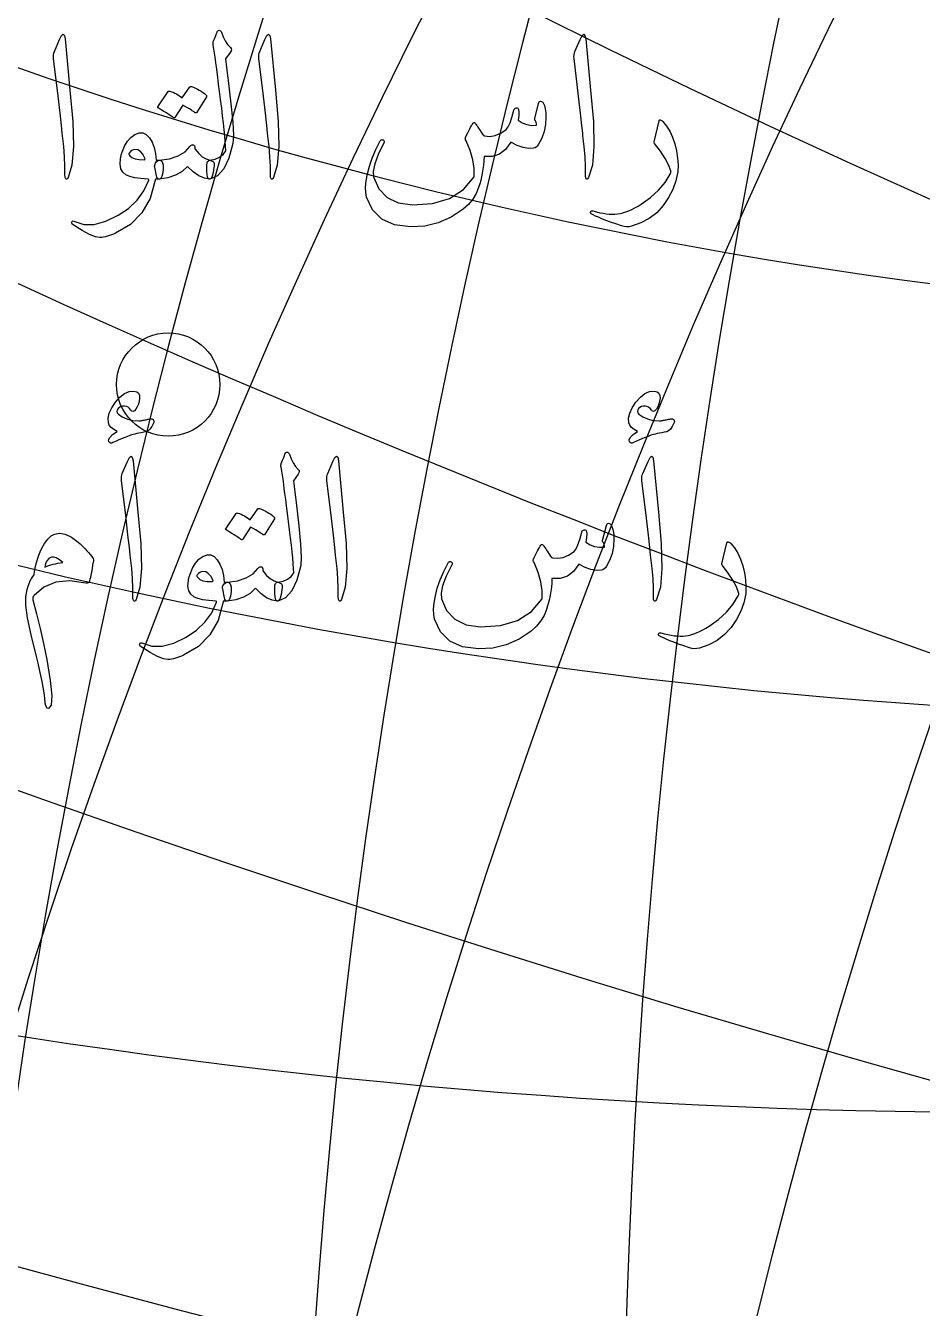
# Model space of a CAD drawing. Header units: millimetres. Extents: x -92 to 92, y -92 to 120.
# Drawn here: x -61.78 to -49.83, y 22.86 to 39.94 of the extents above; entities that cross this region are included whole.
import ezdxf

# ---------------------------------------------------------------- set-up
doc = ezdxf.new("R2010")
doc.units = ezdxf.units.MM
for name, color, linetype in [('ENGRAVE', 7, 'Continuous'), ('ENGRAVE_FINE', 8, 'Continuous'), ('TEXT', 5, 'Continuous')]:
    doc.layers.add(name, color=color, linetype=linetype)

msp = doc.modelspace()

# ---------------------------------------------------------------- linework, layer by layer
at = {"layer": 'ENGRAVE'}
for centre, radius in [((0, 0), 92.5), ((0, 0), 90.23375), ((0, 0), 86.025), ((0, 0), 86.025), ((-59.87897639389235, 35.16164094396201), 0.6882)]:
    msp.add_circle(centre, radius, dxfattribs=at)
for centre, radius, start, end in [((15.168528515445656, 0), 87.35207428747118, 99.99999983752946, 260.00000016247054), ((31.310539402750127, 0), 91.5458928772404, 109.99999992129074, 250.00000007870926), ((-4.817300315426914e-15, 133.83114220566696), 102.5206028029169, 229.99999997596137, 310.0000000240386), ((-5.626093109739206e-15, 172.0499999999998), 148.99967072111247, 239.99999998346016, 300.00000001653984), ((1.746591513949201e-14, 251.52027352402982), 236.35174500858412, 249.99999998957287, 290.00000001042713)]:
    msp.add_arc(centre, radius, start, end, dxfattribs=at)
at = {"layer": 'ENGRAVE_FINE'}
for centre, radius, start, end in [((7.52621227981759, 0), 86.35360152466644, 94.99999967255303, 265.00000032744697), ((23.05032927888738, 0), 89.05963341977744, 104.99999989308458, 255.00000010691542), ((40.114116292783706, 0), 94.91808547874831, 114.99999993856432, 245.00000006143568), ((-42.01551294562116, 96.24601345049645), 60.23535347449034, 238.5833332924201, 348.5833333742469), ((-44.928324499197046, 102.91846560708598), 72.18354577202545, 243.5833332991922, 343.5833333674748), ((-48.67312015238095, 111.49676508595176), 86.02500000000009, 248.58333330468554, 338.583333361981), ((6.897616614894488, 3.0111054971236766), 86.35360152466643, 118.58333300588606, 288.58333366078045), ((13.901640084243802, 6.068662150098621), 87.35207428747135, 123.5833331708634, 283.5833334958031), ((21.12514612950774, 9.22203236125717), 89.0596334197774, 128.58333322641806, 278.5833334402489), ((28.695456462856022, 12.526797518899356), 91.54589287724042, 133.58333325462377, 273.58333341204275), ((36.76375110690086, 16.04895418713696), 94.9180854787483, 138.5833332718978, 268.58333339476917), ((45.518363738590764, 19.870718093751716), 99.33311381407516, 143.58333328371396, 263.583333382953), ((-53.54349213115652, 122.65345113152831), 102.5206028029168, 253.58333330929486, 333.58333335737166), ((-60.00437106553624, 137.45355226620094), 122.85643227999017, 258.5833333132739, 328.5833333533931), ((-68.83418664251228, 157.68023734527983), 148.99967072111264, 263.58333331679364, 323.5833333498733), ((-81.43778070426366, 186.55161361913161), 184.48120783683498, 268.5833333199746, 318.5833333466919), ((-4.689336718587448e-15, 121.65772170314547), 86.02499999999996, 224.99999997135205, 315.00000002864795), ((-100.62884889351231, 230.51308588444456), 236.35174500858386, 273.58333332290636, 313.58333334376016), ((-132.97743721920946, 304.6148270943921), 321.0496707211132, 278.5833333256571, 308.5833333410094), ((0, 149.98001059330494), 122.85643227999037, 234.9999999799404, 305.0000000200596), ((-198.20014113404963, 454.0221482995396), 487.872018532613, 283.5833333282819, 303.5833333383846), ((-394.89185951755303, 904.5889139044538), 983.2702493450466, 288.58333333082714, 298.5833333358398), ((3.220694911988998e-15, 203.55249119069376), 184.48120783683484, 244.99999998664111, 295.0000000133589), ((394.89185951755076, -904.5889139044488), 983.2702493450412, 108.58333333082714, 118.58333333583982)]:
    msp.add_arc(centre, radius, start, end, dxfattribs=at)
at = {"layer": 'TEXT'}
for points in [[(-61.3266, 39.757), (-61.3001, 39.8083), (-61.2787, 39.8263), (-61.2626, 39.8111), (-61.2517, 39.7625), (-61.1879, 39.0826), (-61.1499, 38.6654), (-61.1414, 38.332), (-61.1624, 38.0826), (-61.2128, 37.9171), (-61.222, 37.9036), (-61.2302, 37.8963), (-61.2373, 37.8953), (-61.2434, 37.9005), (-61.2482, 37.9086), (-61.2517, 37.9192), (-61.2538, 37.9322), (-61.2545, 37.9477), (-61.2545, 38.0679), (-61.26, 38.1953), (-61.2711, 38.3301), (-61.2878, 38.4721), (-61.2914, 38.5093), (-61.3023, 38.6095), (-61.3205, 38.7729), (-61.346, 38.9994), (-61.4071, 39.5017), (-61.4085, 39.5284), (-61.4071, 39.553), (-61.4029, 39.5756), (-61.396, 39.596)], [(-59.2787, 39.7292), (-59.2599, 39.7745), (-59.2454, 39.8104), (-59.2349, 39.8369), (-59.2287, 39.8541), (-59.2238, 39.865), (-59.2176, 39.8728), (-59.21, 39.8775), (-59.201, 39.8791), (-59.1907, 39.8773), (-59.1822, 39.8721), (-59.1755, 39.8635), (-59.1704, 39.8513), (-59.1474, 39.7918), (-59.1198, 39.7382), (-59.0877, 39.6905), (-59.0511, 39.6487), (-59.0409, 39.6354), (-59.0379, 39.6203), (-59.0423, 39.6035), (-59.0539, 39.5849), (-59.1149, 39.4989), (-59.1108, 39.4604), (-59.1066, 39.4226), (-59.1024, 39.3855), (-59.0983, 39.349), (-59.0941, 39.3133), (-59.09, 39.2783), (-59.0858, 39.2439), (-59.0816, 39.2103), (-59.0433, 38.8988), (-59.0199, 38.6553), (-59.0114, 38.4798), (-59.0178, 38.3722), (-59.0702, 38.1771), (-59.1385, 38.033), (-59.2228, 37.9399), (-59.3231, 37.8977), (-59.3258, 37.8977), (-59.3286, 37.8977), (-59.3314, 37.8977), (-59.3342, 37.8977), (-59.3506, 37.9133), (-59.3612, 37.9491), (-59.3659, 38.0049), (-59.3647, 38.0809), (-59.3621, 38.109), (-59.3543, 38.1294), (-59.3413, 38.1423), (-59.3231, 38.1475), (-59.2526, 38.1615), (-59.194, 38.187), (-59.1472, 38.224), (-59.1122, 38.2723), (-59.1145, 38.3304), (-59.1187, 38.3965), (-59.1249, 38.4706), (-59.133, 38.5526), (-59.1428, 38.6423), (-59.1541, 38.7392), (-59.167, 38.8435), (-59.1815, 38.955), (-59.1949, 39.0646), (-59.2072, 39.1631), (-59.2185, 39.2505), (-59.2287, 39.3268), (-59.2375, 39.3921), (-59.2447, 39.4462), (-59.25, 39.4892), (-59.2537, 39.5211), (-59.2814, 39.6793), (-59.2823, 39.6949), (-59.2821, 39.7084), (-59.2809, 39.7199), (-59.2787, 39.7292)], [(-58.5905, 39.757), (-58.5639, 39.8083), (-58.5426, 39.8263), (-58.5265, 39.8111), (-58.5155, 39.7625), (-58.4517, 39.0826), (-58.4137, 38.6654), (-58.4052, 38.332), (-58.4262, 38.0826), (-58.4767, 37.9171), (-58.4859, 37.9036), (-58.494, 37.8963), (-58.5011, 37.8953), (-58.5072, 37.9005), (-58.5121, 37.9086), (-58.5155, 37.9192), (-58.5176, 37.9322), (-58.5183, 37.9477), (-58.5183, 38.0679), (-58.5239, 38.1953), (-58.535, 38.3301), (-58.5516, 38.4721), (-58.5552, 38.5093), (-58.5662, 38.6095), (-58.5844, 38.7729), (-58.6099, 38.9994), (-58.6709, 39.5017), (-58.6723, 39.5284), (-58.6709, 39.553), (-58.6668, 39.5756), (-58.6598, 39.596)], [(-54.3919, 39.757), (-54.3653, 39.8083), (-54.344, 39.8263), (-54.3279, 39.8111), (-54.317, 39.7625), (-54.2531, 39.0826), (-54.2151, 38.6654), (-54.2066, 38.332), (-54.2276, 38.0826), (-54.2781, 37.9171), (-54.2873, 37.9036), (-54.2954, 37.8963), (-54.3026, 37.8953), (-54.3086, 37.9005), (-54.3135, 37.9086), (-54.317, 37.9192), (-54.319, 37.9322), (-54.3197, 37.9477), (-54.3197, 38.0679), (-54.3253, 38.1953), (-54.3364, 38.3301), (-54.353, 38.4721), (-54.3567, 38.5093), (-54.3676, 38.6095), (-54.3858, 38.7729), (-54.4113, 38.9994), (-54.4724, 39.5017), (-54.4737, 39.5284), (-54.4724, 39.553), (-54.4682, 39.5756), (-54.4613, 39.596)], [(-59.5922, 39.1243), (-59.5888, 39.1277), (-59.5839, 39.1298), (-59.5777, 39.1305), (-59.57, 39.1298), (-59.5427, 39.1196), (-59.5163, 39.1083), (-59.4907, 39.096), (-59.466, 39.0826), (-59.4419, 39.0681), (-59.4184, 39.0521), (-59.3955, 39.0348), (-59.373, 39.016), (-59.3687, 39.0103), (-59.3668, 39.0042), (-59.3673, 38.9978), (-59.3702, 38.9911), (-59.5034, 38.7802), (-59.5071, 38.7774), (-59.5124, 38.7774), (-59.5196, 38.7802), (-59.5284, 38.7857), (-59.5345, 38.7908), (-59.5444, 38.7979), (-59.5581, 38.8068), (-59.5756, 38.8176), (-59.5971, 38.8306), (-59.6228, 38.8457), (-59.6526, 38.8632), (-59.6866, 38.8828), (-59.792, 38.7191), (-59.7969, 38.7141), (-59.8031, 38.7129), (-59.8108, 38.7155), (-59.8198, 38.7219), (-59.8276, 38.7274), (-59.8399, 38.7358), (-59.8567, 38.7469), (-59.8781, 38.7607), (-59.9042, 38.7774), (-59.9356, 38.7968), (-59.9722, 38.819), (-60.014, 38.844), (-60.0184, 38.8482), (-60.0203, 38.8523), (-60.0198, 38.8565), (-60.0168, 38.8606), (-59.8808, 39.0632), (-59.8774, 39.0667), (-59.8725, 39.0688), (-59.8663, 39.0695), (-59.8586, 39.0688), (-59.8354, 39.0612), (-59.8128, 39.0525), (-59.791, 39.0425), (-59.7698, 39.0313), (-59.7494, 39.0191), (-59.7296, 39.006), (-59.7105, 38.992), (-59.6921, 38.9772)], [(-54.9469, 38.905), (-54.942, 38.9172), (-54.9358, 38.9259), (-54.9281, 38.9311), (-54.9191, 38.9328), (-54.9075, 38.9314), (-54.8976, 38.9272), (-54.8895, 38.9203), (-54.8831, 38.9106), (-54.8673, 38.8759), (-54.856, 38.8329), (-54.8492, 38.7816), (-54.847, 38.7219), (-54.853, 38.6244), (-54.8713, 38.5318), (-54.9016, 38.444), (-54.9441, 38.3611), (-54.9587, 38.3412), (-54.9746, 38.3258), (-54.992, 38.3148), (-55.0107, 38.3084), (-55.0785, 38.3041), (-55.1515, 38.316), (-55.2298, 38.3443), (-55.3132, 38.3889), (-55.3834, 38.2926), (-55.4665, 38.2286), (-55.5624, 38.1969), (-55.6712, 38.1974), (-55.6747, 38.1389), (-55.6798, 38.0826), (-55.6865, 38.0286), (-55.6947, 37.9768), (-55.7045, 37.9269), (-55.7159, 37.8786), (-55.7288, 37.8319), (-55.7433, 37.7867), (-55.7769, 37.7052), (-55.8224, 37.6299), (-55.8796, 37.5609), (-55.9487, 37.4981), (-56.1101, 37.3906), (-56.281, 37.315), (-56.4612, 37.2713), (-56.6507, 37.2595), (-56.8642, 37.2884), (-57.033, 37.3642), (-57.157, 37.4868), (-57.2363, 37.6563), (-57.247, 37.7173), (-57.2487, 37.7895), (-57.2415, 37.8727), (-57.2252, 37.9671), (-57.199, 38.0705), (-57.162, 38.178), (-57.1143, 38.2897), (-57.0559, 38.4055), (-57.0512, 38.4128), (-57.0455, 38.418), (-57.0387, 38.4212), (-57.0309, 38.4222), (-57.0231, 38.4215), (-57.0163, 38.4194), (-57.0106, 38.4159), (-57.0059, 38.4111), (-57.0028, 38.404), (-57.0018, 38.3965), (-57.0028, 38.3887), (-57.0059, 38.3806), (-57.0802, 38.2264), (-57.128, 38.0996), (-57.1495, 38.0002), (-57.1447, 37.9282), (-57.0746, 37.7695), (-56.9643, 37.6542), (-56.8138, 37.5822), (-56.623, 37.5536), (-56.3562, 37.5706), (-56.1304, 37.6383), (-55.9455, 37.7565), (-55.8016, 37.9255), (-55.8021, 38.0368), (-55.8203, 38.1544), (-55.8562, 38.2782), (-55.9098, 38.4083), (-55.9166, 38.4215), (-55.9202, 38.4333), (-55.9207, 38.4437), (-55.9181, 38.4527), (-55.9032, 38.4837), (-55.889, 38.5127), (-55.8755, 38.5399), (-55.8626, 38.5651), (-55.8505, 38.5881), (-55.839, 38.6085), (-55.8283, 38.6262), (-55.8182, 38.6414), (-55.8125, 38.6478), (-55.8064, 38.6504), (-55.8, 38.6492), (-55.7933, 38.6442), (-55.7898, 38.6404), (-55.7849, 38.6345), (-55.7787, 38.6265), (-55.7711, 38.6164), (-55.7624, 38.6043), (-55.753, 38.5901), (-55.743, 38.5738), (-55.7322, 38.5554), (-55.7103, 38.52), (-55.692, 38.4943), (-55.677, 38.4784), (-55.6656, 38.4721), (-55.5935, 38.4661), (-55.5213, 38.4784), (-55.4492, 38.5091), (-55.377, 38.5582), (-55.3508, 38.5908), (-55.325, 38.6442), (-55.2995, 38.7184), (-55.2743, 38.8135), (-55.2719, 38.8225), (-55.2674, 38.8301), (-55.2608, 38.8364), (-55.2521, 38.8412), (-55.244, 38.8443), (-55.2362, 38.8454), (-55.2287, 38.8443), (-55.2216, 38.8412), (-55.211, 38.8239), (-55.207, 38.7913), (-55.2096, 38.7434), (-55.2188, 38.6803), (-55.1628, 38.6459), (-55.103, 38.6234), (-55.0393, 38.6126), (-54.9719, 38.6137), (-54.9727, 38.634), (-54.9753, 38.6504), (-54.9797, 38.6631), (-54.9857, 38.6719), (-54.9927, 38.6803), (-54.9968, 38.6886), (-54.9982, 38.6969), (-54.9968, 38.7052)], [(-53.3402, 38.6719), (-53.3386, 38.677), (-53.3367, 38.681), (-53.3344, 38.6839), (-53.3318, 38.6858), (-53.324, 38.6865), (-53.3145, 38.683), (-53.3032, 38.6754), (-53.2902, 38.6636), (-53.2396, 38.6034), (-53.1959, 38.5339), (-53.1591, 38.455), (-53.1293, 38.3667), (-53.106, 38.2716), (-53.0918, 38.178), (-53.0866, 38.0857), (-53.0904, 37.9948), (-53.115, 37.8752), (-53.1556, 37.7604), (-53.2122, 37.6504), (-53.2847, 37.5453), (-53.3714, 37.4501), (-53.4706, 37.3725), (-53.5823, 37.3127), (-53.7065, 37.2706), (-53.7398, 37.2635), (-53.7731, 37.2615), (-53.8064, 37.2648), (-53.8397, 37.2733), (-53.9164, 37.3001), (-53.9857, 37.325), (-54.0475, 37.348), (-54.1019, 37.3691), (-54.1486, 37.3882), (-54.1876, 37.4055), (-54.2187, 37.4209), (-54.242, 37.4343), (-54.2469, 37.4385), (-54.2504, 37.4426), (-54.2524, 37.4468), (-54.2531, 37.4509), (-54.2526, 37.4563), (-54.251, 37.4613), (-54.2484, 37.466), (-54.2448, 37.4704), (-54.2401, 37.4737), (-54.2344, 37.4752), (-54.2276, 37.4751), (-54.2198, 37.4731), (-54.1723, 37.4604), (-54.1269, 37.4499), (-54.0835, 37.4417), (-54.0422, 37.4357), (-54.0027, 37.432), (-53.9645, 37.4305), (-53.9278, 37.4313), (-53.8924, 37.4343), (-53.8571, 37.4399), (-53.8206, 37.4485), (-53.7829, 37.46), (-53.7439, 37.4745), (-53.7038, 37.4921), (-53.6624, 37.513), (-53.6198, 37.5372), (-53.576, 37.5647), (-53.4531, 37.6532), (-53.3478, 37.7493), (-53.2602, 37.853), (-53.1903, 37.9643), (-53.1858, 37.9733), (-53.1834, 37.9837), (-53.183, 37.9955), (-53.1848, 38.0087), (-53.2139, 38.0866), (-53.2597, 38.1731), (-53.3221, 38.2684), (-53.4012, 38.3722), (-53.4047, 38.3788), (-53.4068, 38.3847), (-53.4074, 38.3899), (-53.4068, 38.3944)], [(-60.0557, 37.8672), (-60.1207, 37.6388), (-60.2298, 37.4475), (-60.3829, 37.2933), (-60.5801, 37.1762), (-60.6077, 37.1643), (-60.6349, 37.1537), (-60.6618, 37.1442), (-60.6884, 37.136), (-60.7144, 37.1291), (-60.7397, 37.1238), (-60.7643, 37.1201), (-60.7883, 37.1179), (-60.8479, 37.1264), (-60.927, 37.1575), (-61.0255, 37.2111), (-61.1435, 37.2872), (-61.1561, 37.2981), (-61.1636, 37.3087), (-61.1658, 37.319), (-61.1629, 37.3288), (-61.1563, 37.3365), (-61.1476, 37.3399), (-61.1369, 37.3392), (-61.124, 37.3344), (-61.0014, 37.2947), (-60.8639, 37.2948), (-60.7114, 37.3349), (-60.5441, 37.4149), (-60.4074, 37.5077), (-60.2943, 37.6167), (-60.2048, 37.7421), (-60.1389, 37.8838), (-60.1394, 37.8889), (-60.141, 37.8929), (-60.1436, 37.8958), (-60.1472, 37.8977), (-60.2428, 37.9033), (-60.3241, 37.9144), (-60.3913, 37.931), (-60.4442, 37.9532), (-60.4851, 37.9876), (-60.5108, 38.0351), (-60.5212, 38.0958), (-60.5163, 38.1697), (-60.5147, 38.1795), (-60.5128, 38.1894), (-60.5106, 38.1996), (-60.508, 38.2099), (-60.505, 38.2206), (-60.5017, 38.2318), (-60.4981, 38.2435), (-60.4941, 38.2557), (-60.4615, 38.335), (-60.422, 38.4007), (-60.3755, 38.4529), (-60.3221, 38.4916), (-60.2674, 38.5127), (-60.2173, 38.5124), (-60.1717, 38.4905), (-60.1306, 38.4472), (-60.0947, 38.3868), (-60.0674, 38.3167), (-60.0489, 38.237), (-60.039, 38.1475), (-60.0335, 38.1476), (-60.0282, 38.1478), (-60.0231, 38.1482), (-60.0182, 38.1489), (-60.0132, 38.1495), (-60.0081, 38.1499), (-60.0028, 38.1502), (-59.9974, 38.1502), (-59.9786, 38.1463), (-59.9641, 38.1343), (-59.9537, 38.1143), (-59.9474, 38.0864), (-59.9448, 38.0557), (-59.9453, 38.0247), (-59.949, 37.9933), (-59.9558, 37.9615), (-59.9646, 37.9336), (-59.9745, 37.9137), (-59.9854, 37.9017), (-59.9974, 37.8977), (-60.0501, 37.8977), (-60.0504, 37.8927), (-60.0515, 37.8859), (-60.0532, 37.8774), (-60.0557, 37.8672)], [(-60.1889, 38.178), (-60.218, 38.2288), (-60.2499, 38.2647), (-60.2846, 38.2857), (-60.3221, 38.2918), (-60.3444, 38.2859), (-60.3644, 38.2765), (-60.3819, 38.2637), (-60.397, 38.2474), (-60.4018, 38.2387), (-60.4025, 38.2293), (-60.3991, 38.2193), (-60.3914, 38.2085), (-60.3628, 38.1834), (-60.3214, 38.1662), (-60.2671, 38.157), (-60.2, 38.1558), (-60.193, 38.1572), (-60.1889, 38.1613), (-60.1875, 38.1683), (-60.1889, 38.178)], [(-59.3231, 38.1475), (-59.301, 38.1404), (-59.2849, 38.1329), (-59.2747, 38.1251), (-59.2703, 38.1169), (-59.2682, 38.1045), (-59.2676, 38.0892), (-59.2682, 38.0712), (-59.2703, 38.0503), (-59.2809, 37.9836), (-59.2932, 37.9359), (-59.3073, 37.9073), (-59.3231, 37.8977), (-59.398, 37.9083), (-59.4729, 37.94), (-59.5478, 37.9929), (-59.6228, 38.067), (-59.6942, 37.9992), (-59.7809, 37.9484), (-59.8829, 37.9145), (-60.0002, 37.8977), (-60.0128, 37.9003), (-60.023, 37.9081), (-60.0309, 37.9211), (-60.0362, 37.9393), (-60.0584, 38.0559), (-60.0609, 38.0689), (-60.0598, 38.0829), (-60.0553, 38.098), (-60.0473, 38.1142), (-60.0381, 38.1267), (-60.0272, 38.1364), (-60.0145, 38.1433), (-60.0002, 38.1475), (-59.86, 38.1683), (-59.7449, 38.2057), (-59.6547, 38.2599), (-59.5895, 38.3306), (-59.5818, 38.3403), (-59.5728, 38.3473), (-59.5624, 38.3514), (-59.5506, 38.3528), (-59.5397, 38.3513), (-59.5319, 38.3466), (-59.5272, 38.3388), (-59.5256, 38.3278), (-59.5253, 38.3174), (-59.5242, 38.3084), (-59.5225, 38.3008), (-59.5201, 38.2945), (-59.4734, 38.2385), (-59.425, 38.1953), (-59.3749, 38.165), (-59.3231, 38.1475)], [(-60.169, 34.5331), (-60.2051, 34.5263), (-60.2387, 34.5199), (-60.2696, 34.5139), (-60.298, 34.5081), (-60.3236, 34.5026), (-60.3462, 34.497), (-60.3659, 34.4915), (-60.3826, 34.4859), (-60.3996, 34.4796), (-60.4201, 34.4717), (-60.444, 34.4623), (-60.4714, 34.4512), (-60.5023, 34.4385), (-60.5367, 34.4238), (-60.5745, 34.4073), (-60.6157, 34.3888), (-60.6326, 34.3833), (-60.647, 34.3833), (-60.6589, 34.3888), (-60.6685, 34.3999), (-60.6742, 34.4271), (-60.6581, 34.4589), (-60.6201, 34.4951), (-60.5602, 34.5359), (-60.606, 34.5619), (-60.6407, 34.59), (-60.6643, 34.6202), (-60.6768, 34.6524), (-60.6792, 34.7133), (-60.6643, 34.7794), (-60.632, 34.8507), (-60.5824, 34.9272), (-60.5233, 34.9957), (-60.4624, 35.043), (-60.3998, 35.0692), (-60.3355, 35.0742), (-60.2996, 35.0652), (-60.2751, 35.0465), (-60.2621, 35.018), (-60.2605, 34.9799), (-60.2668, 34.9386), (-60.2772, 34.9008), (-60.2918, 34.8665), (-60.3105, 34.8356), (-60.3292, 34.8139), (-60.3466, 34.8044), (-60.3625, 34.807), (-60.3771, 34.8217), (-60.3937, 34.8437), (-60.4132, 34.8599), (-60.4354, 34.8701), (-60.4603, 34.8744), (-60.4865, 34.8744), (-60.5096, 34.8689), (-60.5295, 34.8578), (-60.5464, 34.8411), (-60.5587, 34.821), (-60.5623, 34.8023), (-60.5573, 34.7849), (-60.5436, 34.769), (-60.4923, 34.731), (-60.4298, 34.7031), (-60.3563, 34.6852), (-60.2716, 34.6774), (-60.2643, 34.6777), (-60.256, 34.6784), (-60.2469, 34.6797), (-60.237, 34.6816), (-60.2261, 34.6837), (-60.2144, 34.6861), (-60.2018, 34.6886), (-60.1884, 34.6913), (-60.1738, 34.694), (-60.1606, 34.6965), (-60.1488, 34.6988), (-60.1384, 34.701), (-60.1292, 34.7028), (-60.1211, 34.7041), (-60.114, 34.7049), (-60.1079, 34.7052), (-60.0965, 34.7039), (-60.0871, 34.7003), (-60.0798, 34.6942), (-60.0746, 34.6857), (-60.0713, 34.6776), (-60.0698, 34.6698), (-60.0699, 34.6623), (-60.0718, 34.6552), (-60.0987, 34.6049), (-60.1239, 34.5678), (-60.1473, 34.5439), (-60.169, 34.5331)], [(-53.2342, 34.5331), (-53.2704, 34.5263), (-53.304, 34.5199), (-53.3349, 34.5139), (-53.3633, 34.5081), (-53.3889, 34.5026), (-53.4115, 34.497), (-53.4312, 34.4915), (-53.4479, 34.4859), (-53.4649, 34.4796), (-53.4854, 34.4717), (-53.5093, 34.4623), (-53.5367, 34.4512), (-53.5676, 34.4385), (-53.6019, 34.4238), (-53.6397, 34.4073), (-53.681, 34.3888), (-53.6978, 34.3833), (-53.7122, 34.3833), (-53.7242, 34.3888), (-53.7337, 34.3999), (-53.7395, 34.4271), (-53.7233, 34.4589), (-53.6853, 34.4951), (-53.6255, 34.5359), (-53.6713, 34.5619), (-53.706, 34.59), (-53.7296, 34.6202), (-53.7421, 34.6524), (-53.7445, 34.7133), (-53.7296, 34.7794), (-53.6973, 34.8507), (-53.6477, 34.9272), (-53.5886, 34.9957), (-53.5277, 35.043), (-53.4651, 35.0692), (-53.4007, 35.0742), (-53.3648, 35.0652), (-53.3404, 35.0465), (-53.3274, 35.018), (-53.3258, 34.9799), (-53.3321, 34.9386), (-53.3425, 34.9008), (-53.357, 34.8665), (-53.3758, 34.8356), (-53.3945, 34.8139), (-53.4118, 34.8044), (-53.4278, 34.807), (-53.4424, 34.8217), (-53.459, 34.8437), (-53.4784, 34.8599), (-53.5006, 34.8701), (-53.5256, 34.8744), (-53.5518, 34.8744), (-53.5749, 34.8689), (-53.5948, 34.8578), (-53.6116, 34.8411), (-53.624, 34.821), (-53.6276, 34.8023), (-53.6226, 34.7849), (-53.6089, 34.769), (-53.5575, 34.731), (-53.4951, 34.7031), (-53.4216, 34.6852), (-53.3369, 34.6774), (-53.3295, 34.6777), (-53.3213, 34.6784), (-53.3122, 34.6797), (-53.3022, 34.6816), (-53.2914, 34.6837), (-53.2797, 34.6861), (-53.2671, 34.6886), (-53.2537, 34.6913), (-53.2391, 34.694), (-53.2259, 34.6965), (-53.2141, 34.6988), (-53.2037, 34.701), (-53.1945, 34.7028), (-53.1864, 34.7041), (-53.1793, 34.7049), (-53.1732, 34.7052), (-53.1617, 34.7039), (-53.1524, 34.7003), (-53.1451, 34.6942), (-53.1399, 34.6857), (-53.1366, 34.6776), (-53.135, 34.6698), (-53.1352, 34.6623), (-53.1371, 34.6552), (-53.164, 34.6049), (-53.1891, 34.5678), (-53.2126, 34.5439), (-53.2342, 34.5331)], [(-60.4215, 34.1391), (-60.395, 34.1904), (-60.3736, 34.2084), (-60.3575, 34.1932), (-60.3466, 34.1446), (-60.2827, 33.4647), (-60.2448, 33.0474), (-60.2363, 32.7141), (-60.2572, 32.4647), (-60.3077, 32.2992), (-60.3169, 32.2857), (-60.3251, 32.2784), (-60.3322, 32.2774), (-60.3382, 32.2826), (-60.3431, 32.2907), (-60.3466, 32.3013), (-60.3486, 32.3143), (-60.3493, 32.3298), (-60.3493, 32.4499), (-60.3549, 32.5774), (-60.366, 32.7122), (-60.3826, 32.8542), (-60.3863, 32.8913), (-60.3972, 32.9916), (-60.4154, 33.155), (-60.4409, 33.3815), (-60.502, 33.8838), (-60.5034, 33.9105), (-60.502, 33.9351), (-60.4978, 33.9576), (-60.4909, 33.9781)], [(-58.3735, 34.1113), (-58.3548, 34.1566), (-58.3402, 34.1925), (-58.3298, 34.219), (-58.3236, 34.2362), (-58.3187, 34.2471), (-58.3125, 34.2549), (-58.3049, 34.2596), (-58.2958, 34.2612), (-58.2856, 34.2594), (-58.2771, 34.2542), (-58.2703, 34.2455), (-58.2653, 34.2334), (-58.2422, 34.1739), (-58.2147, 34.1203), (-58.1826, 34.0726), (-58.146, 34.0308), (-58.1358, 34.0175), (-58.1328, 34.0024), (-58.1371, 33.9856), (-58.1488, 33.967), (-58.2098, 33.881), (-58.2057, 33.8425), (-58.2015, 33.8047), (-58.1973, 33.7676), (-58.1932, 33.7311), (-58.189, 33.6954), (-58.1848, 33.6604), (-58.1807, 33.626), (-58.1765, 33.5924), (-58.1382, 33.2809), (-58.1148, 33.0374), (-58.1063, 32.8619), (-58.1127, 32.7543), (-58.1651, 32.5592), (-58.2334, 32.4151), (-58.3177, 32.3219), (-58.4179, 32.2798), (-58.4207, 32.2798), (-58.4235, 32.2798), (-58.4263, 32.2798), (-58.429, 32.2798), (-58.4455, 32.2954), (-58.4561, 32.3311), (-58.4608, 32.387), (-58.4596, 32.463), (-58.457, 32.4911), (-58.4492, 32.5115), (-58.4361, 32.5244), (-58.4179, 32.5296), (-58.3475, 32.5436), (-58.2889, 32.5691), (-58.2421, 32.606), (-58.207, 32.6544), (-58.2094, 32.7125), (-58.2136, 32.7786), (-58.2198, 32.8527), (-58.2279, 32.9347), (-58.2377, 33.0244), (-58.249, 33.1213), (-58.2619, 33.2256), (-58.2764, 33.3371), (-58.2898, 33.4467), (-58.3021, 33.5452), (-58.3134, 33.6326), (-58.3236, 33.7089), (-58.3324, 33.7741), (-58.3395, 33.8283), (-58.3449, 33.8713), (-58.3486, 33.9032), (-58.3763, 34.0614), (-58.3772, 34.077), (-58.377, 34.0905), (-58.3758, 34.1019), (-58.3735, 34.1113)], [(-57.6853, 34.1391), (-57.6588, 34.1904), (-57.6375, 34.2084), (-57.6213, 34.1932), (-57.6104, 34.1446), (-57.5466, 33.4647), (-57.5086, 33.0474), (-57.5001, 32.7141), (-57.5211, 32.4647), (-57.5716, 32.2992), (-57.5808, 32.2857), (-57.5889, 32.2784), (-57.596, 32.2774), (-57.6021, 32.2826), (-57.6069, 32.2907), (-57.6104, 32.3013), (-57.6125, 32.3143), (-57.6132, 32.3298), (-57.6132, 32.4499), (-57.6187, 32.5774), (-57.6298, 32.7122), (-57.6465, 32.8542), (-57.6501, 32.8913), (-57.6611, 32.9916), (-57.6793, 33.155), (-57.7048, 33.3815), (-57.7658, 33.8838), (-57.7672, 33.9105), (-57.7658, 33.9351), (-57.7617, 33.9576), (-57.7547, 33.9781)], [(-53.4868, 34.1391), (-53.4602, 34.1904), (-53.4389, 34.2084), (-53.4228, 34.1932), (-53.4118, 34.1446), (-53.348, 33.4647), (-53.31, 33.0474), (-53.3015, 32.7141), (-53.3225, 32.4647), (-53.373, 32.2992), (-53.3822, 32.2857), (-53.3903, 32.2784), (-53.3974, 32.2774), (-53.4035, 32.2826), (-53.4084, 32.2907), (-53.4118, 32.3013), (-53.4139, 32.3143), (-53.4146, 32.3298), (-53.4146, 32.4499), (-53.4202, 32.5774), (-53.4313, 32.7122), (-53.4479, 32.8542), (-53.4516, 32.8913), (-53.4625, 32.9916), (-53.4807, 33.155), (-53.5062, 33.3815), (-53.5672, 33.8838), (-53.5686, 33.9105), (-53.5672, 33.9351), (-53.5631, 33.9576), (-53.5561, 33.9781)], [(-58.6871, 33.5064), (-58.6836, 33.5098), (-58.6788, 33.5119), (-58.6725, 33.5126), (-58.6649, 33.5119), (-58.6376, 33.5017), (-58.6111, 33.4904), (-58.5856, 33.4781), (-58.5609, 33.4647), (-58.5368, 33.4502), (-58.5133, 33.4342), (-58.4903, 33.4169), (-58.4679, 33.3981), (-58.4636, 33.3924), (-58.4616, 33.3863), (-58.4622, 33.3799), (-58.4651, 33.3732), (-58.5983, 33.1623), (-58.602, 33.1595), (-58.6073, 33.1595), (-58.6144, 33.1623), (-58.6233, 33.1678), (-58.6294, 33.1729), (-58.6392, 33.1799), (-58.6529, 33.1889), (-58.6705, 33.1997), (-58.692, 33.2126), (-58.7176, 33.2278), (-58.7475, 33.2452), (-58.7815, 33.2649), (-58.8869, 33.1012), (-58.8918, 33.0962), (-58.898, 33.095), (-58.9056, 33.0976), (-58.9147, 33.104), (-58.9225, 33.1095), (-58.9348, 33.1179), (-58.9516, 33.129), (-58.9729, 33.1428), (-58.9991, 33.1595), (-59.0305, 33.1789), (-59.0671, 33.2011), (-59.1089, 33.2261), (-59.1132, 33.2302), (-59.1152, 33.2344), (-59.1146, 33.2386), (-59.1117, 33.2427), (-58.9757, 33.4453), (-58.9722, 33.4488), (-58.9674, 33.4509), (-58.9611, 33.4515), (-58.9535, 33.4509), (-58.9303, 33.4433), (-58.9077, 33.4346), (-58.8859, 33.4246), (-58.8647, 33.4134), (-58.8442, 33.4012), (-58.8245, 33.3881), (-58.8054, 33.3741), (-58.787, 33.3593)], [(-54.0418, 33.2871), (-54.0369, 33.2993), (-54.0307, 33.3079), (-54.023, 33.3131), (-54.014, 33.3149), (-54.0024, 33.3135), (-53.9925, 33.3093), (-53.9844, 33.3024), (-53.9779, 33.2927), (-53.9622, 33.258), (-53.9509, 33.215), (-53.9441, 33.1636), (-53.9419, 33.104), (-53.9479, 33.0065), (-53.9661, 32.9139), (-53.9965, 32.8261), (-54.039, 32.7432), (-54.0536, 32.7233), (-54.0695, 32.7078), (-54.0869, 32.6969), (-54.1056, 32.6905), (-54.1734, 32.6862), (-54.2464, 32.6981), (-54.3246, 32.7264), (-54.4081, 32.771), (-54.4783, 32.6747), (-54.5614, 32.6107), (-54.6573, 32.579), (-54.766, 32.5795), (-54.7696, 32.521), (-54.7747, 32.4647), (-54.7814, 32.4107), (-54.7896, 32.3589), (-54.7994, 32.309), (-54.8108, 32.2607), (-54.8237, 32.214), (-54.8382, 32.1688), (-54.8718, 32.0873), (-54.9173, 32.012), (-54.9745, 31.943), (-55.0435, 31.8802), (-55.205, 31.7727), (-55.3758, 31.6971), (-55.556, 31.6533), (-55.7456, 31.6416), (-55.9591, 31.6705), (-56.1279, 31.7463), (-56.2519, 31.8689), (-56.3311, 32.0384), (-56.3419, 32.0994), (-56.3436, 32.1716), (-56.3363, 32.2548), (-56.32, 32.3492), (-56.2938, 32.4525), (-56.2569, 32.5601), (-56.2092, 32.6718), (-56.1508, 32.7876), (-56.1461, 32.7949), (-56.1404, 32.8001), (-56.1336, 32.8032), (-56.1258, 32.8043), (-56.118, 32.8036), (-56.1112, 32.8015), (-56.1055, 32.798), (-56.1008, 32.7932), (-56.0977, 32.7861), (-56.0967, 32.7786), (-56.0977, 32.7708), (-56.1008, 32.7627), (-56.175, 32.6085), (-56.2229, 32.4817), (-56.2444, 32.3823), (-56.2396, 32.3103), (-56.1695, 32.1516), (-56.0592, 32.0363), (-55.9086, 31.9643), (-55.7179, 31.9357), (-55.4511, 31.9527), (-55.2253, 32.0203), (-55.0404, 32.1386), (-54.8965, 32.3076), (-54.897, 32.4189), (-54.9152, 32.5365), (-54.9511, 32.6603), (-55.0047, 32.7904), (-55.0115, 32.8036), (-55.0151, 32.8154), (-55.0156, 32.8258), (-55.013, 32.8348), (-54.9981, 32.8658), (-54.9839, 32.8948), (-54.9703, 32.922), (-54.9575, 32.9472), (-54.9454, 32.9702), (-54.9339, 32.9906), (-54.9232, 33.0083), (-54.9131, 33.0235), (-54.9074, 33.0299), (-54.9013, 33.0325), (-54.8949, 33.0313), (-54.8881, 33.0263), (-54.8847, 33.0225), (-54.8798, 33.0166), (-54.8736, 33.0086), (-54.8659, 32.9985), (-54.8573, 32.9864), (-54.8479, 32.9722), (-54.8378, 32.9559), (-54.8271, 32.9375), (-54.8052, 32.9021), (-54.7869, 32.8764), (-54.7719, 32.8605), (-54.7605, 32.8542), (-54.6883, 32.8482), (-54.6162, 32.8605), (-54.544, 32.8912), (-54.4719, 32.9403), (-54.4457, 32.9729), (-54.4199, 33.0263), (-54.3944, 33.1005), (-54.3692, 33.1956), (-54.3668, 33.2046), (-54.3623, 33.2122), (-54.3557, 33.2184), (-54.347, 33.2233), (-54.3389, 33.2264), (-54.3311, 33.2275), (-54.3236, 33.2264), (-54.3165, 33.2233), (-54.3059, 33.206), (-54.3019, 33.1734), (-54.3045, 33.1255), (-54.3137, 33.0624), (-54.2577, 33.028), (-54.1979, 33.0055), (-54.1342, 32.9947), (-54.0667, 32.9958), (-54.0676, 33.016), (-54.0702, 33.0325), (-54.0745, 33.0452), (-54.0806, 33.054), (-54.0876, 33.0624), (-54.0917, 33.0707), (-54.0931, 33.079), (-54.0917, 33.0873)], [(-61.6675, 32.6295), (-61.6599, 32.6738), (-61.6512, 32.7179), (-61.6412, 32.7619), (-61.63, 32.8057), (-61.6173, 32.8489), (-61.6026, 32.8913), (-61.586, 32.9329), (-61.5676, 32.9736), (-61.5266, 33.0473), (-61.4843, 33.1047), (-61.4406, 33.1458), (-61.3955, 33.1706), (-61.3268, 33.1825), (-61.2512, 33.1685), (-61.1687, 33.1284), (-61.0792, 33.0624), (-61.0545, 33.0412), (-61.0306, 33.0193), (-61.0074, 32.9968), (-60.9848, 32.9736), (-60.9628, 32.9496), (-60.9411, 32.925), (-60.9198, 32.8997), (-60.8988, 32.8737), (-60.888, 32.8586), (-60.8808, 32.8438), (-60.8769, 32.8294), (-60.8766, 32.8154), (-60.886, 32.7588), (-60.8946, 32.7082), (-60.9026, 32.6637), (-60.9099, 32.6253), (-60.9163, 32.5935), (-60.9217, 32.5688), (-60.926, 32.5511), (-60.9293, 32.5407), (-60.9375, 32.5278), (-60.948, 32.5198), (-60.9611, 32.5167), (-60.9765, 32.5185), (-61.1914, 32.5486), (-61.3782, 32.5309), (-61.5369, 32.4654), (-61.6675, 32.352), (-61.6767, 32.3381), (-61.682, 32.3242), (-61.6836, 32.3103), (-61.6813, 32.2965), (-61.6324, 32.1095), (-61.5856, 31.9149), (-61.5409, 31.7127), (-61.4982, 31.5028), (-61.45, 31.2204), (-61.4302, 31.0172), (-61.4389, 30.893), (-61.476, 30.8479), (-61.4911, 30.8514), (-61.503, 30.8646), (-61.5119, 30.8874), (-61.5176, 30.9201), (-61.5244, 30.988), (-61.5336, 31.0588), (-61.5452, 31.1323), (-61.5592, 31.2087), (-61.5754, 31.2876), (-61.5932, 31.3689), (-61.6128, 31.4527), (-61.6342, 31.5389), (-61.7054, 31.828), (-61.7528, 32.0571), (-61.7762, 32.2262), (-61.7757, 32.3353), (-61.7678, 32.386), (-61.758, 32.4328), (-61.7463, 32.4755), (-61.7327, 32.5143), (-61.7177, 32.5491), (-61.7018, 32.5799), (-61.6851, 32.6066), (-61.6675, 32.6295)], [(-52.435, 33.054), (-52.4335, 33.0591), (-52.4316, 33.063), (-52.4293, 33.066), (-52.4267, 33.0679), (-52.4189, 33.0686), (-52.4094, 33.0651), (-52.3981, 33.0575), (-52.3851, 33.0457), (-52.3344, 32.9855), (-52.2907, 32.916), (-52.254, 32.8371), (-52.2241, 32.7488), (-52.2009, 32.6537), (-52.1867, 32.5601), (-52.1815, 32.4678), (-52.1853, 32.3769), (-52.2099, 32.2573), (-52.2505, 32.1424), (-52.307, 32.0325), (-52.3795, 31.9274), (-52.4663, 31.8322), (-52.5655, 31.7546), (-52.6772, 31.6948), (-52.8013, 31.6527), (-52.8346, 31.6455), (-52.8679, 31.6436), (-52.9012, 31.6469), (-52.9345, 31.6554), (-53.0113, 31.6822), (-53.0806, 31.7071), (-53.1424, 31.7301), (-53.1968, 31.7512), (-53.2435, 31.7703), (-53.2825, 31.7876), (-53.3136, 31.8029), (-53.3369, 31.8164), (-53.3418, 31.8205), (-53.3452, 31.8247), (-53.3473, 31.8289), (-53.348, 31.833), (-53.3475, 31.8384), (-53.3459, 31.8434), (-53.3433, 31.8481), (-53.3397, 31.8525), (-53.335, 31.8557), (-53.3293, 31.8573), (-53.3225, 31.8571), (-53.3147, 31.8552), (-53.2672, 31.8425), (-53.2218, 31.832), (-53.1784, 31.8237), (-53.1371, 31.8178), (-53.0976, 31.814), (-53.0594, 31.8126), (-53.0226, 31.8133), (-52.9873, 31.8164), (-52.952, 31.822), (-52.9155, 31.8306), (-52.8777, 31.8421), (-52.8388, 31.8566), (-52.7987, 31.8742), (-52.7573, 31.8951), (-52.7147, 31.9193), (-52.6709, 31.9468), (-52.5479, 32.0353), (-52.4427, 32.1313), (-52.3551, 32.2351), (-52.2852, 32.3464), (-52.2807, 32.3554), (-52.2783, 32.3658), (-52.2779, 32.3776), (-52.2796, 32.3908), (-52.3088, 32.4687), (-52.3546, 32.5552), (-52.417, 32.6504), (-52.4961, 32.7543), (-52.4996, 32.7609), (-52.5016, 32.7668), (-52.5023, 32.772), (-52.5016, 32.7765)], [(-61.5232, 32.7321), (-61.4975, 32.7428), (-61.4704, 32.7526), (-61.442, 32.7615), (-61.4122, 32.7696), (-61.3811, 32.7768), (-61.349, 32.7831), (-61.3159, 32.7886), (-61.2817, 32.7932), (-61.3298, 32.8298), (-61.3712, 32.8535), (-61.4061, 32.8645), (-61.4344, 32.8626), (-61.468, 32.8461), (-61.494, 32.8188), (-61.5124, 32.7809), (-61.5232, 32.7321)], [(-59.1505, 32.2493), (-59.2156, 32.0209), (-59.3247, 31.8296), (-59.4778, 31.6754), (-59.675, 31.5583), (-59.7026, 31.5464), (-59.7298, 31.5358), (-59.7567, 31.5263), (-59.7832, 31.5181), (-59.8093, 31.5112), (-59.8346, 31.5059), (-59.8592, 31.5022), (-59.8831, 31.5), (-59.9428, 31.5085), (-60.0219, 31.5396), (-60.1204, 31.5932), (-60.2383, 31.6693), (-60.251, 31.6802), (-60.2585, 31.6908), (-60.2607, 31.701), (-60.2578, 31.7109), (-60.2512, 31.7186), (-60.2425, 31.722), (-60.2317, 31.7213), (-60.2189, 31.7165), (-60.0963, 31.6768), (-59.9588, 31.6769), (-59.8063, 31.717), (-59.6389, 31.797), (-59.5023, 31.8897), (-59.3892, 31.9988), (-59.2997, 32.1242), (-59.2338, 32.2659), (-59.2343, 32.271), (-59.2359, 32.2749), (-59.2385, 32.2779), (-59.2421, 32.2798), (-59.3377, 32.2854), (-59.419, 32.2965), (-59.4861, 32.3131), (-59.539, 32.3353), (-59.58, 32.3696), (-59.6056, 32.4172), (-59.616, 32.4779), (-59.6112, 32.5518), (-59.6096, 32.5616), (-59.6077, 32.5715), (-59.6055, 32.5817), (-59.6029, 32.592), (-59.5999, 32.6027), (-59.5966, 32.6138), (-59.593, 32.6256), (-59.589, 32.6378), (-59.5564, 32.717), (-59.5168, 32.7828), (-59.4704, 32.835), (-59.4169, 32.8737), (-59.3623, 32.8948), (-59.3122, 32.8945), (-59.2666, 32.8726), (-59.2255, 32.8293), (-59.1896, 32.7689), (-59.1623, 32.6988), (-59.1438, 32.619), (-59.1339, 32.5296), (-59.1284, 32.5296), (-59.1231, 32.5299), (-59.118, 32.5303), (-59.1131, 32.5309), (-59.1081, 32.5315), (-59.103, 32.532), (-59.0977, 32.5322), (-59.0923, 32.5323), (-59.0735, 32.5283), (-59.059, 32.5164), (-59.0486, 32.4964), (-59.0423, 32.4685), (-59.0397, 32.4378), (-59.0402, 32.4068), (-59.0439, 32.3754), (-59.0506, 32.3436), (-59.0595, 32.3157), (-59.0694, 32.2958), (-59.0803, 32.2838), (-59.0923, 32.2798), (-59.145, 32.2798), (-59.1453, 32.2748), (-59.1464, 32.268), (-59.1481, 32.2595), (-59.1505, 32.2493)], [(-59.2837, 32.5601), (-59.3129, 32.6109), (-59.3448, 32.6468), (-59.3795, 32.6678), (-59.4169, 32.6739), (-59.4393, 32.668), (-59.4593, 32.6586), (-59.4768, 32.6458), (-59.4919, 32.6295), (-59.4967, 32.6208), (-59.4974, 32.6114), (-59.4939, 32.6014), (-59.4863, 32.5906), (-59.4577, 32.5655), (-59.4162, 32.5483), (-59.362, 32.5391), (-59.2948, 32.5379), (-59.2879, 32.5393), (-59.2837, 32.5434), (-59.2824, 32.5504), (-59.2837, 32.5601)], [(-58.4179, 32.5296), (-58.3959, 32.5224), (-58.3798, 32.515), (-58.3695, 32.5072), (-58.3652, 32.499), (-58.3631, 32.4865), (-58.3624, 32.4713), (-58.3631, 32.4532), (-58.3652, 32.4324), (-58.3758, 32.3657), (-58.3881, 32.318), (-58.4022, 32.2893), (-58.4179, 32.2798), (-58.4929, 32.2904), (-58.5678, 32.3221), (-58.6427, 32.375), (-58.7176, 32.4491), (-58.7891, 32.3813), (-58.8758, 32.3304), (-58.9778, 32.2966), (-59.095, 32.2798), (-59.1077, 32.2824), (-59.1179, 32.2902), (-59.1257, 32.3032), (-59.1311, 32.3214), (-59.1533, 32.438), (-59.1557, 32.451), (-59.1547, 32.465), (-59.1502, 32.4801), (-59.1422, 32.4963), (-59.133, 32.5087), (-59.1221, 32.5185), (-59.1094, 32.5254), (-59.095, 32.5296), (-58.9549, 32.5504), (-58.8397, 32.5878), (-58.7496, 32.6419), (-58.6843, 32.7127), (-58.6767, 32.7224), (-58.6677, 32.7294), (-58.6573, 32.7335), (-58.6455, 32.7349), (-58.6346, 32.7333), (-58.6268, 32.7287), (-58.6221, 32.7209), (-58.6205, 32.7099), (-58.6202, 32.6995), (-58.6191, 32.6905), (-58.6174, 32.6829), (-58.615, 32.6766), (-58.5683, 32.6206), (-58.5199, 32.5774), (-58.4698, 32.5471), (-58.4179, 32.5296)]]:
    msp.add_lwpolyline(points, close=True, dxfattribs=at)

doc.saveas('drawing.dxf')
